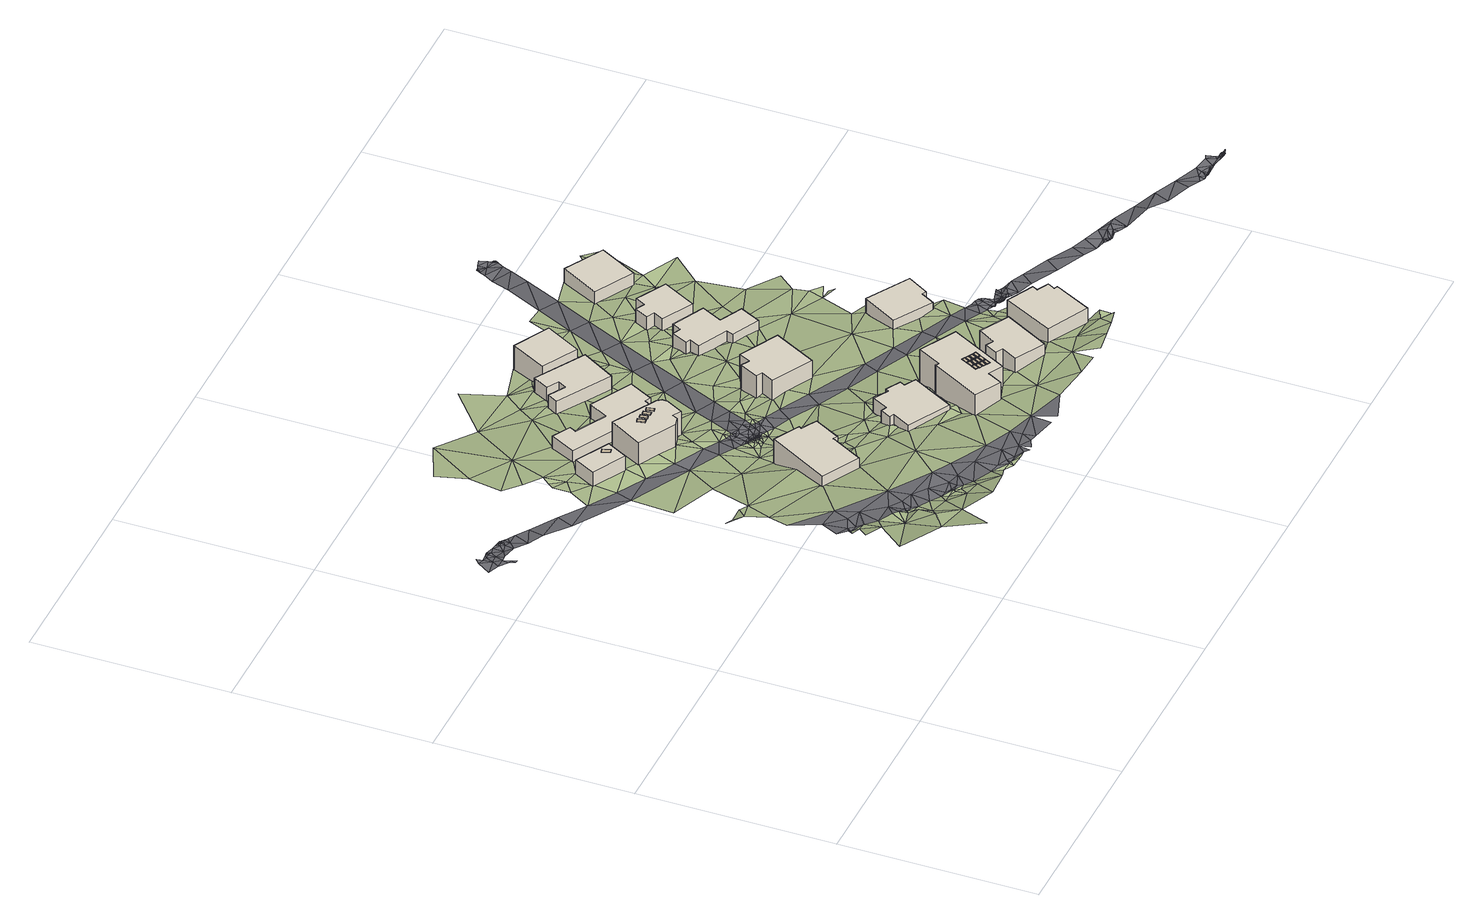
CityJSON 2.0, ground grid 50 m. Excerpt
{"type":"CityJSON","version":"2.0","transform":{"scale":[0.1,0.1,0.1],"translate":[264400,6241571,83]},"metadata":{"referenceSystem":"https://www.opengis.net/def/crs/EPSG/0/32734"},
"CityObjects":{
"building1":{"type":"Building","attributes":{"building":"garage","building:levels":1,"building_height":4.1,"roof_height":96.3,"ground_height":91.9,"plus_code":"4FRW3F62+9H4"},"children":["building1-1"],"geometry":[{"type":"Solid","lod":"1","boundaries":[[[[0,1,2,3]],[[1,4,5,2]],[[4,6,7,5]],[[6,0,3,7]],[[3,2,5,7]],[[6,4,1,0]]]]}]},
"building1-1":{"type":"BuildingInstallation","parents":["building1"],"geometry":[{"type":"Solid","lod":"1","boundaries":[[[[8,9,10,11]],[[9,12,13,10]],[[12,14,15,13]],[[14,8,11,15]],[[11,10,13,15]],[[14,12,9,8]]]]}]},
"building2":{"type":"Building","attributes":{"address":"4 Cloete Road Universtity Estate Cape Town","building":"house","building:levels":2,"building_height":6.9,"roof_height":103.8,"ground_height":94,"plus_code":"4FRW3F62+5JX"},"geometry":[{"type":"Solid","lod":"1","boundaries":[[[[16,17,18,19]],[[17,20,21,18]],[[20,22,23,21]],[[22,24,25,23]],[[24,26,27,25]],[[26,28,29,27]],[[28,30,31,29]],[[30,16,19,31]],[[19,18,21,23,25,27,29,31]],[[30,28,26,24,22,20,17,16]]]]}]},
"building3":{"type":"Building","attributes":{"address":"20 Cloete Road University Estate Cape Town","building":"house","building:levels":2,"building_height":6.9,"roof_height":98.9,"ground_height":91.3,"plus_code":"4FRW3F62+8JQ"},"children":["building3-1","building3-2","building3-3","building3-4"],"geometry":[{"type":"Solid","lod":"1","boundaries":[[[[32,33,34,35]],[[33,36,37,34]],[[36,38,39,37]],[[38,40,41,39]],[[40,42,43,41]],[[42,44,45,43]],[[44,46,47,45]],[[46,48,49,47]],[[48,32,35,49]],[[35,34,37,39,41,43,45,47,49]],[[48,46,44,42,40,38,36,33,32]]]]}]},
"building3-1":{"type":"BuildingInstallation","parents":["building3"],"geometry":[{"type":"Solid","lod":"1","boundaries":[[[[50,51,52,53]],[[51,54,55,52]],[[54,56,57,55]],[[56,50,53,57]],[[53,52,55,57]],[[56,54,51,50]]]]}]},
"building3-2":{"type":"BuildingInstallation","parents":["building3"],"geometry":[{"type":"Solid","lod":"1","boundaries":[[[[58,59,60,61]],[[59,62,63,60]],[[62,64,65,63]],[[64,58,61,65]],[[61,60,63,65]],[[64,62,59,58]]]]}]},
"building3-3":{"type":"BuildingInstallation","parents":["building3"],"geometry":[{"type":"Solid","lod":"1","boundaries":[[[[66,67,68,69]],[[67,70,71,68]],[[70,72,73,71]],[[72,66,69,73]],[[69,68,71,73]],[[72,70,67,66]]]]}]},
"building3-4":{"type":"BuildingInstallation","parents":["building3"],"geometry":[{"type":"Solid","lod":"1","boundaries":[[[[74,75,76,77]],[[75,78,79,76]],[[78,80,81,79]],[[80,74,77,81]],[[77,76,79,81]],[[80,78,75,74]]]]}]},
"building4":{"type":"Building","attributes":{"address":"18 Haig Road University Estate Cape Town","building":"house","building:levels":1,"building_height":4.1,"roof_height":95.2,"ground_height":90,"plus_code":"4FRW3F62+9MC"},"geometry":[{"type":"Solid","lod":"1","boundaries":[[[[82,83,84,85]],[[83,86,87,84]],[[86,88,89,87]],[[88,90,91,89]],[[90,92,93,91]],[[92,94,95,93]],[[94,96,97,95]],[[96,98,99,97]],[[98,100,101,99]],[[100,82,85,101]],[[85,84,87,89,91,93,95,97,99,101]],[[100,98,96,94,92,90,88,86,83,82]]]]}]},
"building5":{"type":"Building","attributes":{"address":"6 Cloete Road Universtity Estate Cape Town","building":"house","building:levels":1,"building_height":4.1,"roof_height":102.3,"ground_height":96.7,"plus_code":"4FRW3F62+4PQ"},"geometry":[{"type":"Solid","lod":"1","boundaries":[[[[102,103,104,105]],[[103,106,107,104]],[[106,108,109,107]],[[108,110,111,109]],[[110,112,113,111]],[[112,114,115,113]],[[114,116,117,115]],[[116,118,119,117]],[[118,120,121,119]],[[120,122,123,121]],[[122,124,125,123]],[[124,102,105,125]],[[105,104,107,109,111,113,115,117,119,121,123,125]],[[124,122,120,118,116,114,112,110,108,106,103,102]]]]}]},
"building6":{"type":"Building","attributes":{"address":"8A Cloete Road Universtity Estate Cape Town","building":"house","building:levels":3,"building_height":9.7,"roof_height":109.6,"ground_height":96.9,"plus_code":"4FRW3F62+4Q5"},"children":["building6-1","building6-2","building6-3","building6-4","building6-5","building6-6","building6-7","building6-8","building6-9","building6-10","building6-11","building6-12"],"geometry":[{"type":"Solid","lod":"1","boundaries":[[[[126,127,128,129]],[[127,130,131,128]],[[130,132,133,131]],[[132,134,135,133]],[[134,136,137,135]],[[136,138,139,137]],[[138,140,141,139]],[[140,126,129,141]],[[129,128,131,133,135,137,139,141]],[[140,138,136,134,132,130,127,126]]]]}]},
"building6-1":{"type":"BuildingInstallation","parents":["building6"],"geometry":[{"type":"Solid","lod":"1","boundaries":[[[[142,143,144,145]],[[143,146,147,144]],[[146,148,149,147]],[[148,142,145,149]],[[145,144,147,149]],[[148,146,143,142]]]]}]},
"building6-2":{"type":"BuildingInstallation","parents":["building6"],"geometry":[{"type":"Solid","lod":"1","boundaries":[[[[150,151,152,153]],[[151,154,155,152]],[[154,156,157,155]],[[156,150,153,157]],[[153,152,155,157]],[[156,154,151,150]]]]}]},
"building6-3":{"type":"BuildingInstallation","parents":["building6"],"geometry":[{"type":"Solid","lod":"1","boundaries":[[[[158,159,160,161]],[[159,162,163,160]],[[162,164,165,163]],[[164,158,161,165]],[[161,160,163,165]],[[164,162,159,158]]]]}]},
"building6-4":{"type":"BuildingInstallation","parents":["building6"],"geometry":[{"type":"Solid","lod":"1","boundaries":[[[[166,167,168,169]],[[167,170,171,168]],[[170,172,173,171]],[[172,166,169,173]],[[169,168,171,173]],[[172,170,167,166]]]]}]},
"building6-5":{"type":"BuildingInstallation","parents":["building6"],"geometry":[{"type":"Solid","lod":"1","boundaries":[[[[174,175,176,177]],[[175,178,179,176]],[[178,180,181,179]],[[180,174,177,181]],[[177,176,179,181]],[[180,178,175,174]]]]}]},
"building6-6":{"type":"BuildingInstallation","parents":["building6"],"geometry":[{"type":"Solid","lod":"1","boundaries":[[[[182,183,184,185]],[[183,186,187,184]],[[186,188,189,187]],[[188,182,185,189]],[[185,184,187,189]],[[188,186,183,182]]]]}]},
"building6-7":{"type":"BuildingInstallation","parents":["building6"],"geometry":[{"type":"Solid","lod":"1","boundaries":[[[[190,191,192,193]],[[191,194,195,192]],[[194,196,197,195]],[[196,190,193,197]],[[193,192,195,197]],[[196,194,191,190]]]]}]},
"building6-8":{"type":"BuildingInstallation","parents":["building6"],"geometry":[{"type":"Solid","lod":"1","boundaries":[[[[198,199,200,201]],[[199,202,203,200]],[[202,204,205,203]],[[204,198,201,205]],[[201,200,203,205]],[[204,202,199,198]]]]}]},
"building6-9":{"type":"BuildingInstallation","parents":["building6"],"geometry":[{"type":"Solid","lod":"1","boundaries":[[[[206,207,208,209]],[[207,210,211,208]],[[210,212,213,211]],[[212,206,209,213]],[[209,208,211,213]],[[212,210,207,206]]]]}]},
"building6-10":{"type":"BuildingInstallation","parents":["building6"],"geometry":[{"type":"Solid","lod":"1","boundaries":[[[[214,215,216,217]],[[215,218,219,216]],[[218,220,221,219]],[[220,214,217,221]],[[217,216,219,221]],[[220,218,215,214]]]]}]},
"building6-11":{"type":"BuildingInstallation","parents":["building6"],"geometry":[{"type":"Solid","lod":"1","boundaries":[[[[222,223,224,225]],[[223,226,227,224]],[[226,228,229,227]],[[228,222,225,229]],[[225,224,227,229]],[[228,226,223,222]]]]}]},
"building6-12":{"type":"BuildingInstallation","parents":["building6"],"geometry":[{"type":"Solid","lod":"1","boundaries":[[[[230,231,232,233]],[[231,234,235,232]],[[234,236,237,235]],[[236,230,233,237]],[[233,232,235,237]],[[236,234,231,230]]]]}]},
"building7":{"type":"Building","attributes":{"address":"16 Haig Road University Estate Cape Town","building":"house","building:levels":1,"building_height":4.1,"roof_height":93.6,"ground_height":88.9,"plus_code":"4FRW3F62+CP6"},"geometry":[{"type":"Solid","lod":"1","boundaries":[[[[238,239,240,241]],[[239,242,243,240]],[[242,244,245,243]],[[244,246,247,245]],[[246,248,249,247]],[[248,250,251,249]],[[250,252,253,251]],[[252,238,241,253]],[[241,240,243,245,247,249,251,253]],[[252,250,248,246,244,242,239,238]]]]}]},
"building8":{"type":"Building","attributes":{"address":"19 Haig Road University Estate Cape Town","building":"house","building:levels":2,"building_height":6.9,"roof_height":99.7,"ground_height":91.1,"plus_code":"4FRW3F62+7Q8"},"geometry":[{"type":"Solid","lod":"1","boundaries":[[[[254,255,256,257]],[[255,258,259,256]],[[258,260,261,259]],[[260,262,263,261]],[[262,264,265,263]],[[264,266,267,265]],[[266,268,269,267]],[[268,254,257,269]],[[257,256,259,261,263,265,267,269]],[[268,266,264,262,260,258,255,254]]]]}]},
"building9":{"type":"Building","attributes":{"address":"8 Cloete Road Universtity Estate Cape Town","building":"house","building:levels":2,"building_height":6.9,"roof_height":107,"ground_height":98.6,"plus_code":"4FRW3F62+3VC"},"geometry":[{"type":"Solid","lod":"1","boundaries":[[[[270,271,272,273]],[[271,274,275,272]],[[274,276,277,275]],[[276,278,279,277]],[[278,280,281,279]],[[280,282,283,281]],[[282,284,285,283]],[[284,270,273,285]],[[273,272,275,277,279,281,283,285]],[[284,282,280,278,276,274,271,270]]]]}]},
"building10":{"type":"Building","attributes":{"address":"14 Haig Road University Estate Cape Town","building":"house","building:levels":2,"building_height":6.9,"roof_height":95,"ground_height":87.5,"plus_code":"4FRW3F62+FP4"},"geometry":[{"type":"Solid","lod":"1","boundaries":[[[[286,287,288,289]],[[287,290,291,288]],[[290,292,293,291]],[[292,286,289,293]],[[289,288,291,293]],[[292,290,287,286]]]]}]},
"building11":{"type":"Building","attributes":{"address":"Cloete Road Universtity Estate Cape Town","building":"house","building:levels":2,"building_height":6.9,"roof_height":108.9,"ground_height":99.2,"plus_code":"4FRW3F62+3W7"},"geometry":[{"type":"Solid","lod":"1","boundaries":[[[[294,295,296,297]],[[295,298,299,296]],[[298,300,301,299]],[[300,302,303,301]],[[302,304,305,303]],[[304,306,307,305]],[[306,308,309,307]],[[308,294,297,309]],[[297,296,299,301,303,305,307,309]],[[308,306,304,302,300,298,295,294]]]]}]},
"building12":{"type":"Building","attributes":{"address":"17 Haig Road University Estate Cape Town","building":"house","building:levels":1,"building_height":4.1,"roof_height":93.6,"ground_height":88.2,"plus_code":"4FRW3F62+8RW"},"geometry":[{"type":"Solid","lod":"1","boundaries":[[[[310,311,312,313]],[[311,314,315,312]],[[314,316,317,315]],[[316,318,319,317]],[[318,320,321,319]],[[320,322,323,321]],[[322,324,325,323]],[[324,326,327,325]],[[326,328,329,327]],[[328,330,331,329]],[[330,332,333,331]],[[332,310,313,333]],[[313,312,315,317,319,321,323,325,327,329,331,333]],[[332,330,328,326,324,322,320,318,316,314,311,310]]]]}]},
"building13":{"type":"Building","attributes":{"address":"18 Cloete Road University Estate Cape Town","building":"house","building:levels":1,"building_height":4.1,"roof_height":98.3,"ground_height":93.3,"plus_code":"4FRW3F62+6W3"},"geometry":[{"type":"Solid","lod":"1","boundaries":[[[[334,335,336,337]],[[335,338,339,336]],[[338,340,341,339]],[[340,342,343,341]],[[342,344,345,343]],[[344,334,337,345]],[[337,336,339,341,343,345]],[[344,342,340,338,335,334]]]]}]},
"building14":{"type":"Building","attributes":{"address":"15 Haig Road University Estate Cape Town","building":"house","building:levels":1,"building_height":4.1,"roof_height":91.9,"ground_height":87,"plus_code":"4FRW3F62+9VR"},"geometry":[{"type":"Solid","lod":"1","boundaries":[[[[346,347,348,349]],[[347,350,351,348]],[[350,352,353,351]],[[352,354,355,353]],[[354,356,357,355]],[[356,358,359,357]],[[358,360,361,359]],[[360,346,349,361]],[[349,348,351,353,355,357,359,361]],[[360,358,356,354,352,350,347,346]]]]}]},
"building15":{"type":"Building","attributes":{"address":"34 Haig Road University Estate Cape Town","building":"house","building:levels":1,"building_height":4.1,"roof_height":89.7,"ground_height":84.8,"plus_code":"4FRW3F62+FV9"},"geometry":[{"type":"Solid","lod":"1","boundaries":[[[[362,363,364,365]],[[363,366,367,364]],[[366,368,369,367]],[[368,362,365,369]],[[365,364,367,369]],[[368,366,363,362]]]]}]},
"terrain1":{"type":"TINRelief","geometry":[{"type":"CompositeSurface","lod":"1","boundaries":[[[370,371,372]],[[371,373,372]],[[370,374,375]],[[373,376,377]],[[378,379,380]],[[379,376,380]],[[371,370,381]],[[375,381,370]],[[376,373,382]],[[382,380,376]],[[373,383,382]],[[373,371,383]],[[371,381,384]],[[385,381,375]],[[386,383,371]],[[381,385,384]],[[387,371,384]],[[371,388,386]],[[389,390,391]],[[371,387,388]],[[375,392,385]],[[393,384,385]],[[384,393,387]],[[388,387,394]],[[395,396,397]],[[398,394,387]],[[387,393,398]],[[399,396,389]],[[400,393,385]],[[396,401,397]],[[402,375,403]],[[392,375,402]],[[393,400,398]],[[399,401,396]],[[404,385,392]],[[400,385,404]],[[389,391,405]],[[392,406,404]],[[402,407,392]],[[406,392,407]],[[389,405,399]],[[402,403,408]],[[402,409,407]],[[403,410,408]],[[411,405,391]],[[407,412,406]],[[413,409,402]],[[407,409,412]],[[408,413,402]],[[414,412,409]],[[409,413,414]],[[408,415,413]],[[415,414,413]],[[408,416,415]],[[410,416,408]],[[417,418,419]],[[420,419,418]],[[405,421,399]],[[422,416,410]],[[399,423,424]],[[425,426,427]],[[428,417,429]],[[411,430,405]],[[426,425,424]],[[431,422,410]],[[419,429,417]],[[423,399,421]],[[429,432,428]],[[411,433,434]],[[429,435,432]],[[436,437,438]],[[439,422,431]],[[440,419,420]],[[419,441,429]],[[436,438,442]],[[430,411,434]],[[441,435,429]],[[439,431,443]],[[440,420,444]],[[437,435,438]],[[423,426,424]],[[439,443,445]],[[433,446,434]],[[447,445,443]],[[447,448,445]],[[435,441,449]],[[450,451,442]],[[30,423,421]],[[452,440,444]],[[438,435,449]],[[434,446,453]],[[444,454,452]],[[450,442,438]],[[455,426,423]],[[441,6,449]],[[456,457,430]],[[30,458,423]],[[440,452,459]],[[430,434,460]],[[458,455,423]],[[461,457,456]],[[440,459,6]],[[452,454,462]],[[430,460,456]],[[438,449,463]],[[464,465,461]],[[456,464,461]],[[458,30,466]],[[6,467,449]],[[453,468,434]],[[6,459,469]],[[467,6,469]],[[462,454,470]],[[464,456,471]],[[458,466,472]],[[471,473,464]],[[458,474,455]],[[470,454,475]],[[472,466,476]],[[477,460,434]],[[469,459,478]],[[438,479,450]],[[473,471,480]],[[467,469,481]],[[474,458,482]],[[458,472,483]],[[484,472,476]],[[483,482,458]],[[484,485,486]],[[487,471,456]],[[478,481,469]],[[468,477,434]],[[456,460,487]],[[488,453,489]],[[490,480,471]],[[474,482,491]],[[492,438,463]],[[475,493,470]],[[494,483,472]],[[495,482,483]],[[478,496,481]],[[497,480,490]],[[491,482,498]],[[493,475,499]],[[487,490,471]],[[484,500,472]],[[484,486,500]],[[498,482,501]],[[501,482,495]],[[495,483,494]],[[453,488,468]],[[470,493,502]],[[498,503,491]],[[496,478,504]],[[500,486,497]],[[460,477,505]],[[498,506,503]],[[501,507,498]],[[472,508,494]],[[509,498,507]],[[509,506,498]],[[495,510,501]],[[511,512,513]],[[460,514,487]],[[515,495,494]],[[501,516,507]],[[510,516,501]],[[509,517,506]],[[518,509,507]],[[495,515,510]],[[519,507,516]],[[517,509,520]],[[518,520,509]],[[519,518,507]],[[438,492,479]],[[516,510,521]],[[519,516,522]],[[460,505,514]],[[523,515,494]],[[524,522,516]],[[508,472,500]],[[510,515,521]],[[521,525,516]],[[524,516,525]],[[526,496,504]],[[489,527,488]],[[528,502,493]],[[529,525,521]],[[530,521,515]],[[494,508,523]],[[529,521,530]],[[523,531,515]],[[531,530,515]],[[493,499,532]],[[533,497,490]],[[499,534,535]],[[511,492,463]],[[531,536,530]],[[537,526,504]],[[538,531,523]],[[539,536,531]],[[528,540,502]],[[487,533,490]],[[539,531,541]],[[541,531,538]],[[508,538,523]],[[538,542,541]],[[543,535,534]],[[538,508,544]],[[542,538,544]],[[487,514,545]],[[493,532,528]],[[544,546,542]],[[547,514,505]],[[499,535,532]],[[548,546,544]],[[549,543,550]],[[549,535,543]],[[508,551,544]],[[526,537,552]],[[551,548,544]],[[477,468,553]],[[554,551,508]],[[545,533,487]],[[555,508,500]],[[513,556,511]],[[535,549,557]],[[558,552,537]],[[555,554,508]],[[557,532,535]],[[488,559,468]],[[558,560,552]],[[561,556,513]],[[559,553,468]],[[562,500,497]],[[563,528,532]],[[44,560,558]],[[564,555,500]],[[527,565,488]],[[545,566,533]],[[545,567,566]],[[563,532,557]],[[492,511,568]],[[562,497,533]],[[568,511,556]],[[559,488,569]],[[570,571,572]],[[560,44,573]],[[566,114,533]],[[44,42,573]],[[528,574,40]],[[575,570,572]],[[40,576,42]],[[570,575,577]],[[559,569,553]],[[578,575,572]],[[479,492,579]],[[563,574,528]],[[500,562,564]],[[573,42,576]],[[580,575,578]],[[527,581,582]],[[565,527,582]],[[583,533,114]],[[575,584,577]],[[576,40,574]],[[584,575,580]],[[585,553,569]],[[586,573,576]],[[587,492,568]],[[588,553,585]],[[589,583,114]],[[590,577,584]],[[591,573,586]],[[562,533,583]],[[579,492,587]],[[479,579,592]],[[593,594,589]],[[556,595,568]],[[594,583,589]],[[596,588,585]],[[580,597,584]],[[598,595,556]],[[580,599,597]],[[600,588,596]],[[601,565,602]],[[479,592,603]],[[590,584,604]],[[605,579,587]],[[582,602,565]],[[594,606,583]],[[607,582,581]],[[608,606,594]],[[600,596,609]],[[610,576,574]],[[576,610,586]],[[587,611,605]],[[612,590,604]],[[600,609,613]],[[608,614,606]],[[604,584,615]],[[615,584,597]],[[616,617,614]],[[605,618,579]],[[609,619,613]],[[562,583,620]],[[613,621,600]],[[621,617,600]],[[586,610,622]],[[599,623,597]],[[583,606,620]],[[605,611,624]],[[579,618,592]],[[599,625,623]],[[595,598,626]],[[627,602,582]],[[628,626,598]],[[606,614,127]],[[127,614,617]],[[604,615,629]],[[622,610,628]],[[604,630,612]],[[597,631,615]],[[617,621,127]],[[630,604,629]],[[592,618,632]],[[633,582,607]],[[634,602,627]],[[635,632,618]],[[602,634,636]],[[637,612,630]],[[627,582,638]],[[635,639,632]],[[623,625,640]],[[639,635,641]],[[620,606,642]],[[127,642,606]],[[632,643,592]],[[644,612,637]],[[641,645,639]],[[607,646,633]],[[643,632,639]],[[645,641,647]],[[628,610,648]],[[649,634,627]],[[628,648,626]],[[633,638,582]],[[650,636,634]],[[647,651,645]],[[637,630,254]],[[647,652,651]],[[653,592,643]],[[654,254,630]],[[640,625,655]],[[652,656,651]],[[650,657,636]],[[648,658,626]],[[656,652,659]],[[127,660,642]],[[637,661,644]],[[661,637,254]],[[659,662,656]],[[660,127,657]],[[650,663,271]],[[271,657,650]],[[662,659,239]],[[633,664,665]],[[633,666,638]],[[667,239,658]],[[648,667,658]],[[661,254,668]],[[638,666,669]],[[670,662,239]],[[671,644,672]],[[673,633,665]],[[633,673,666]],[[661,674,644]],[[670,239,667]],[[674,672,644]],[[640,655,675]],[[676,657,271]],[[648,677,667]],[[287,662,670]],[[678,661,668]],[[660,657,676]],[[666,679,669]],[[678,668,680]],[[640,675,680]],[[681,673,665]],[[670,667,677]],[[682,653,287]],[[679,683,669]],[[684,672,674]],[[685,666,673]],[[671,672,686]],[[674,661,687]],[[675,655,688]],[[689,672,684]],[[690,673,681]],[[674,691,684]],[[661,678,692]],[[683,693,271]],[[672,689,686]],[[692,687,661]],[[673,690,685]],[[676,271,693]],[[686,694,671]],[[681,695,690]],[[696,683,679]],[[671,694,697]],[[670,698,287]],[[670,677,698]],[[699,678,680]],[[700,682,287]],[[701,690,695]],[[702,703,688]],[[703,675,688]],[[692,704,687]],[[690,705,685]],[[701,705,690]],[[692,678,706]],[[683,696,693]],[[694,686,707]],[[686,708,707]],[[698,700,287]],[[678,699,706]],[[709,680,675]],[[710,697,694]],[[694,707,711]],[[712,696,713]],[[703,702,714]],[[696,712,693]],[[709,699,680]],[[711,710,694]],[[675,703,342]],[[711,707,715]],[[716,714,702]],[[697,710,717]],[[698,718,700]],[[693,712,719]],[[713,720,712]],[[697,721,722]],[[723,720,713]],[[711,715,724]],[[710,711,725]],[[697,717,721]],[[726,719,712]],[[726,712,720]],[[727,675,342]],[[675,727,709]],[[724,715,728]],[[714,716,729]],[[728,730,731]],[[698,732,718]],[[709,731,699]],[[733,716,734]],[[729,716,733]],[[724,728,735]],[[717,346,721]],[[346,717,736]],[[737,728,731]],[[733,738,729]],[[727,342,739]],[[722,721,740]],[[735,728,737]],[[741,742,738]],[[739,342,743]],[[727,744,709]],[[721,346,745]],[[740,746,722]],[[731,709,747]],[[721,745,740]],[[748,739,743]],[[745,346,749]],[[750,737,731]],[[751,709,744]],[[709,751,747]],[[737,752,735]],[[731,747,750]],[[752,753,735]],[[749,754,745]],[[754,749,753]],[[755,744,756]],[[757,746,740]],[[758,751,744]],[[759,740,745]],[[752,737,750]],[[754,759,745]],[[754,753,752]],[[750,747,760]],[[754,761,759]],[[761,762,759]],[[752,763,754]],[[763,761,754]],[[762,761,764]],[[764,362,762]],[[765,766,362]],[[362,764,767]],[[362,767,765]]]}]},
"road1":{"type":"Road","attributes":{"highway":"tertiary","name":"Upper Roodebloem Road","surface":"asphalt","lanes":2,"width":8.6},"geometry":[{"type":"MultiSurface","lod":"1","boundaries":[[[768,378,769]],[[378,380,769]],[[768,769,770]],[[769,380,771]],[[380,382,771]],[[772,769,771]],[[769,772,770]],[[773,771,382]],[[391,390,770]],[[383,773,382]],[[771,773,772]],[[772,391,770]],[[773,391,772]],[[774,383,386]],[[383,774,773]],[[386,388,774]],[[388,394,775]],[[394,398,775]],[[774,388,775]],[[775,398,776]],[[398,400,776]],[[775,777,774]],[[777,775,776]],[[411,391,773]],[[411,773,774]],[[778,776,400]],[[776,778,777]],[[404,778,400]],[[411,774,777]],[[778,411,777]],[[404,406,779]],[[778,404,779]],[[406,412,780]],[[779,406,780]],[[781,780,412]],[[412,414,781]],[[782,781,414]],[[414,415,782]],[[783,780,781]],[[783,779,780]],[[433,411,778]],[[781,782,783]],[[433,778,779]],[[784,782,415]],[[782,784,783]],[[783,433,779]],[[416,784,415]],[[784,433,783]],[[416,785,784]],[[422,785,416]],[[433,784,446]],[[785,446,784]],[[439,786,422]],[[422,786,785]],[[787,786,439]],[[439,445,787]],[[787,445,788]],[[789,785,786]],[[789,786,787]],[[453,446,785]],[[445,448,788]],[[788,789,787]],[[453,785,789]],[[448,790,788]],[[788,790,789]],[[791,790,448]],[[792,793,790]],[[489,789,790]],[[789,489,453]],[[793,794,790]],[[790,794,489]],[[794,793,795]],[[527,794,795]],[[527,489,794]],[[796,527,795]],[[797,581,527]]]}]},
"road2":{"type":"Road","attributes":{"highway":"residential","name":"Cloete Road","surface":"asphalt","lanes":2,"width":4.4},"geometry":[{"type":"MultiSurface","lod":"1","boundaries":[[[455,475,426]],[[688,642,660]],[[798,799,800]],[[799,801,802]],[[800,803,798]],[[804,805,806]],[[806,807,800]],[[808,809,810]],[[810,809,811]],[[812,811,809]],[[813,814,815]],[[814,816,807]],[[808,810,817]],[[818,518,819]],[[820,529,530]],[[599,562,625]],[[821,542,822]],[[822,542,546]],[[821,536,539]],[[541,821,539]],[[541,542,821]],[[820,536,821]],[[427,418,823]],[[824,823,418]],[[825,826,827]],[[826,828,827]],[[825,827,829]],[[818,830,517]],[[811,831,810]],[[491,503,830]],[[524,832,522]],[[525,832,524]],[[525,529,832]],[[830,503,506]],[[550,833,549]],[[819,518,519]],[[834,835,836]],[[837,838,839]],[[840,841,842]],[[842,841,837]],[[840,842,843]],[[844,845,846]],[[847,848,845]],[[849,850,851]],[[851,852,853]],[[837,854,846]],[[851,853,849]],[[844,847,845]],[[855,844,846]],[[856,857,858]],[[859,834,836]],[[860,861,862]],[[859,862,861]],[[863,864,865]],[[866,867,868]],[[869,870,871]],[[872,873,874]],[[875,876,877]],[[870,869,878]],[[879,880,881]],[[882,883,884]],[[885,882,886]],[[887,858,857]],[[625,562,620]],[[888,726,889]],[[660,676,702]],[[890,888,891]],[[892,891,893]],[[892,890,891]],[[894,895,896]],[[895,897,896]],[[897,898,896]],[[899,896,900]],[[901,902,903]],[[903,902,904]],[[901,905,906]],[[907,908,909]],[[902,901,906]],[[905,901,910]],[[911,912,913]],[[891,888,914]],[[915,916,917]],[[892,893,918]],[[642,655,620]],[[919,920,921]],[[922,923,924]],[[620,655,625]],[[427,426,444]],[[551,925,548]],[[444,426,454]],[[554,925,551]],[[562,599,564]],[[926,853,852]],[[840,927,841]],[[848,850,845]],[[845,928,929]],[[839,854,837]],[[846,845,929]],[[930,868,867]],[[846,931,837]],[[849,853,932]],[[850,928,845]],[[933,853,926]],[[842,934,866]],[[927,838,841]],[[837,841,838]],[[854,855,846]],[[850,849,928]],[[848,935,850]],[[878,936,870]],[[937,877,936]],[[938,939,940]],[[909,941,907]],[[884,883,872]],[[901,942,910]],[[904,943,903]],[[932,853,944]],[[837,931,934]],[[945,863,944]],[[837,934,842]],[[932,928,849]],[[931,929,934]],[[931,846,929]],[[929,946,934]],[[853,933,944]],[[926,945,933]],[[945,944,933]],[[517,520,818]],[[518,818,520]],[[947,948,949]],[[881,938,879]],[[874,877,950]],[[878,951,937]],[[908,952,875]],[[870,953,871]],[[953,875,954]],[[871,953,954]],[[870,936,876]],[[953,870,876]],[[953,876,875]],[[878,937,936]],[[954,875,952]],[[914,888,955]],[[914,956,891]],[[893,891,956]],[[932,929,928]],[[864,863,957]],[[958,865,864]],[[959,960,961]],[[868,962,866]],[[842,866,843]],[[866,962,843]],[[821,920,963]],[[546,548,822]],[[950,951,964]],[[877,937,950]],[[809,815,812]],[[924,829,827]],[[825,829,965]],[[966,859,836]],[[859,966,967]],[[949,948,943]],[[939,938,881]],[[876,936,877]],[[877,909,875]],[[937,951,950]],[[877,874,909]],[[968,831,969]],[[968,817,810]],[[970,824,971]],[[810,831,968]],[[923,972,973]],[[967,862,859]],[[867,861,860]],[[974,948,947]],[[975,940,939]],[[976,977,978]],[[901,903,917]],[[943,948,903]],[[974,947,979]],[[917,948,974]],[[980,819,963]],[[820,832,529]],[[900,896,898]],[[900,898,981]],[[903,948,917]],[[900,910,899]],[[522,819,519]],[[963,920,980]],[[865,958,946]],[[894,892,918]],[[890,892,899]],[[866,946,958]],[[821,822,920]],[[820,963,832]],[[536,820,530]],[[821,963,820]],[[963,819,832]],[[522,832,819]],[[899,892,896]],[[894,896,892]],[[981,982,900]],[[910,982,905]],[[901,917,942]],[[900,982,910]],[[517,830,506]],[[499,455,474]],[[865,932,944]],[[958,867,866]],[[983,984,964]],[[873,909,874]],[[985,861,867]],[[834,859,861]],[[929,932,946]],[[474,491,986]],[[830,987,986]],[[987,980,988]],[[980,818,819]],[[987,830,980]],[[716,676,693]],[[734,693,719]],[[985,834,861]],[[972,923,805]],[[973,989,990]],[[418,427,420]],[[991,973,990]],[[992,836,835]],[[835,985,887]],[[980,919,988]],[[830,818,980]],[[866,934,946]],[[932,865,946]],[[890,899,942]],[[889,955,888]],[[922,924,993]],[[824,970,823]],[[858,994,856]],[[994,858,885]],[[863,865,944]],[[958,864,960]],[[995,996,997]],[[995,719,726]],[[806,831,811]],[[924,827,993]],[[805,831,806]],[[996,890,998]],[[831,805,969]],[[969,922,999]],[[989,965,990]],[[991,965,829]],[[998,890,916]],[[890,996,888]],[[829,924,991]],[[990,965,991]],[[923,973,991]],[[828,993,827]],[[923,991,924]],[[980,920,919]],[[580,564,599]],[[1000,917,974]],[[916,890,942]],[[960,959,958]],[[958,959,867]],[[942,917,916]],[[899,910,942]],[[925,822,548]],[[1001,580,578]],[[1001,572,1002]],[[921,920,1002]],[[801,799,798]],[[426,475,454]],[[987,988,833]],[[1003,915,1000]],[[940,975,1004]],[[564,580,555]],[[1005,921,1002]],[[984,950,964]],[[874,950,984]],[[455,499,475]],[[987,833,550]],[[1006,1007,1003]],[[978,975,976]],[[572,1001,578]],[[571,570,1005]],[[867,860,930]],[[992,835,887]],[[986,499,474]],[[1000,978,977]],[[555,1001,554]],[[543,986,987]],[[1003,1000,1006]],[[1002,571,1005]],[[913,996,998]],[[676,716,702]],[[807,812,815]],[[806,800,804]],[[822,925,920]],[[920,925,1002]],[[828,999,993]],[[999,922,993]],[[1008,970,971]],[[1009,973,1008]],[[996,913,912]],[[693,734,716]],[[805,923,922]],[[1008,973,972]],[[997,996,912]],[[888,996,995]],[[995,734,719]],[[995,997,1010]],[[974,979,1004]],[[1000,977,1006]],[[884,984,983]],[[872,984,884]],[[550,543,987]],[[543,534,986]],[[917,1000,915]],[[974,978,1000]],[[1001,925,554]],[[572,571,1002]],[[959,1011,867]],[[867,1011,985]],[[992,887,857]],[[835,834,985]],[[811,812,806]],[[806,812,807]],[[941,880,907]],[[908,875,909]],[[995,1010,734]],[[888,995,726]],[[1001,1002,925]],[[580,1001,555]],[[887,1011,858]],[[985,1011,887]],[[922,969,805]],[[804,972,805]],[[986,534,499]],[[830,986,491]],[[974,1004,978]],[[975,978,1004]],[[973,1009,989]],[[803,807,816]],[[814,807,815]],[[873,872,883]],[[874,984,872]],[[807,803,800]],[[971,1009,1008]],[[907,880,879]],[[909,873,941]],[[420,427,444]],[[642,688,655]],[[660,702,688]],[[885,886,994]],[[882,884,886]]]}]},
"road3":{"type":"Road","attributes":{"highway":"residential","name":"Haig Road","surface":"asphalt","lanes":2,"width":5.5},"geometry":[{"type":"MultiSurface","lod":"1","boundaries":[[[549,833,1012]],[[921,1013,1012]],[[921,1012,988]],[[1014,732,746]],[[697,648,671]],[[1015,1016,1017]],[[610,644,671]],[[722,677,697]],[[1018,1019,1020]],[[746,698,722]],[[574,644,610]],[[1021,1022,1023]],[[1024,1025,1026]],[[1024,1027,1025]],[[1018,1015,1028]],[[1017,1029,1026]],[[1030,1031,1014]],[[1016,1015,1022]],[[1028,1019,1018]],[[732,1014,1031]],[[1032,1020,1019]],[[1033,1020,1034]],[[1030,1035,1036]],[[1031,1030,1036]],[[1036,1035,1037]],[[1020,1032,1034]],[[1025,1017,1026]],[[1028,1015,1035]],[[1020,1038,1018]],[[1023,1022,1015]],[[1033,1038,1020]],[[1018,1038,1039]],[[1018,1023,1015]],[[1016,1029,1017]],[[1040,1041,1017]],[[1023,1018,1039]],[[1017,1041,1015]],[[1027,1040,1025]],[[1040,1017,1025]],[[919,921,988]],[[570,1013,1005]],[[921,1005,1013]],[[577,1013,570]],[[1041,1037,1015]],[[1035,1015,1037]],[[988,1012,833]],[[1013,577,1042]],[[549,1012,557]],[[590,563,1042]],[[557,1042,563]],[[563,612,574]],[[557,1012,1042]],[[574,612,644]],[[648,697,677]],[[698,746,732]],[[1042,1012,1013]],[[610,671,648]],[[577,590,1042]],[[563,590,612]],[[677,722,698]]]}]}
},
"vertices":[
[461,1042,89],[432,988,89],[432,988,130],[461,1042,130],[518,942,89],[518,942,130],[547,995,89],[547,995,130],
[509,998,131],[516,977,131],[516,977,132],[509,998,132],[526,980,131],[526,980,132],[520,1001,131],[520,1001,132],
[559,472,110],[655,419,110],[655,419,179],[559,472,179],[701,502,110],[701,502,179],[711,496,110],[711,496,179],[748,563,110],[748,563,179],[709,585,110],[709,585,179],[713,592,110],[713,592,179],[647,628,110],[647,628,179],
[645,870,83],[668,876,83],[668,876,152],[645,870,152],[675,889,83],[675,889,152],[696,877,83],[696,877,152],[720,921,83],[720,921,152],[720,934,83],[720,934,152],[712,945,83],[712,945,152],[599,1008,83],[599,1008,152],[548,923,83],[548,923,152],
[671,934,153],[680,936,153],[680,936,155],[671,934,155],[676,955,153],[676,955,155],[667,953,153],[667,953,155],
[651,955,153],[654,936,153],[654,936,155],[651,955,155],[663,937,153],[663,937,155],[660,956,153],[660,956,155],
[645,957,153],[636,956,153],[636,956,155],[645,957,155],[639,937,153],[639,937,155],[648,939,153],[648,939,155],
[629,958,153],[619,956,153],[619,956,155],[629,958,155],[623,936,153],[623,936,155],[633,938,153],[633,938,155],
[731,953,70],[750,989,70],[750,989,111],[731,953,111],[765,981,70],[765,981,111],[798,1043,70],[798,1043,111],[691,1100,70],[691,1100,111],[663,1050,70],[663,1050,111],[584,1093,70],[584,1093,111],[593,1110,70],[593,1110,111],[547,1135,70],[547,1135,111],[512,1070,70],[512,1070,111],
[920,304,137],[980,413,137],[980,413,178],[920,304,178],[951,429,137],[951,429,178],[958,442,137],[958,442,178],[920,463,137],[920,463,178],[915,455,137],[915,455,178],[878,476,137],[878,476,178],[856,435,137],[856,435,178],[842,442,137],[842,442,178],[827,415,137],[827,415,178],[838,409,137],[838,409,178],[813,363,137],[813,363,178],
[1112,368,139],[1018,419,139],[1018,419,236],[1112,368,236],[985,358,139],[985,358,236],[977,363,139],[977,363,236],[908,236,139],[908,236,236],[974,200,139],[974,200,236],[994,238,139],[994,238,236],[1031,218,139],[1031,218,236],
[1019,315,237],[1011,301,237],[1011,301,238],[1019,315,238],[1019,298,237],[1019,298,238],[1026,311,237],[1026,311,238],
[1028,310,237],[1021,296,237],[1021,296,238],[1028,310,238],[1028,293,237],[1028,293,238],[1035,306,237],[1035,306,238],
[1038,304,237],[1030,291,237],[1030,291,238],[1038,304,238],[1038,287,237],[1038,287,238],[1045,300,237],[1045,300,238],
[1048,299,237],[1040,285,237],[1040,285,238],[1048,299,238],[1048,282,237],[1048,282,238],[1055,295,237],[1055,295,238],
[1011,299,237],[1004,285,237],[1004,285,238],[1011,299,238],[1011,282,237],[1011,282,238],[1019,295,237],[1019,295,238],
[1021,293,237],[1013,280,237],[1013,280,238],[1021,293,238],[1021,276,237],[1021,276,238],[1028,289,237],[1028,289,238],
[1030,288,237],[1022,274,237],[1022,274,238],[1030,288,238],[1030,271,237],[1030,271,238],[1037,284,237],[1037,284,238],
[1039,283,237],[1032,269,237],[1032,269,238],[1039,283,238],[1039,265,237],[1039,265,238],[1047,279,237],[1047,279,238],
[1003,284,237],[996,271,237],[996,271,238],[1003,284,238],[1004,267,237],[1004,267,238],[1011,280,237],[1011,280,238],
[1012,278,237],[1004,264,237],[1004,264,238],[1012,278,238],[1012,261,237],[1012,261,238],[1019,274,237],[1019,274,238],
[1021,273,237],[1014,259,237],[1014,259,238],[1021,273,238],[1021,256,237],[1021,256,238],[1029,269,237],[1029,269,238],
[1031,267,237],[1023,254,237],[1023,254,238],[1031,267,238],[1031,250,237],[1031,250,238],[1038,263,237],[1038,263,238],
[821,1101,59],[873,1188,59],[873,1188,100],[821,1101,100],[748,1262,59],[748,1262,100],[724,1222,59],[724,1222,100],[754,1204,59],[754,1204,100],[742,1183,59],[742,1183,100],[700,1208,59],[700,1208,100],[684,1182,59],[684,1182,100],
[948,836,81],[933,806,81],[933,806,150],[948,836,150],[912,818,81],[912,818,150],[886,770,81],[886,770,150],[902,761,81],[902,761,150],[885,729,81],[885,729,150],[990,674,81],[990,674,150],[1048,783,81],[1048,783,150],
[1223,283,156],[1149,324,156],[1149,324,225],[1223,283,225],[1124,280,156],[1124,280,225],[1104,291,156],[1104,291,225],[1086,259,156],[1086,259,225],[1105,249,156],[1105,249,225],[1083,209,156],[1083,209,225],[1159,167,156],[1159,167,225],
[868,1205,45],[918,1296,45],[918,1296,114],[868,1205,114],[826,1345,45],[826,1345,114],[777,1255,45],[777,1255,114],
[1273,307,162],[1208,179,162],[1208,179,231],[1273,307,231],[1315,125,162],[1315,125,231],[1364,220,162],[1364,220,231],[1355,224,162],[1355,224,231],[1365,243,162],[1365,243,231],[1335,258,162],[1335,258,231],[1342,272,162],[1342,272,231],
[1147,1008,52],[1064,1049,52],[1064,1049,93],[1147,1008,93],[1053,1026,52],[1053,1026,93],[1032,1036,52],[1032,1036,93],[1012,995,52],[1012,995,93],[1024,990,52],[1024,990,93],[1011,963,52],[1011,963,93],[1088,926,52],[1088,926,93],[1080,908,52],[1080,908,93],[1152,873,52],[1152,873,93],[1178,926,52],[1178,926,93],[1120,955,52],[1120,955,93],
[1305,504,103],[1325,539,103],[1325,539,144],[1305,504,144],[1336,533,103],[1336,533,144],[1369,588,103],[1369,588,144],[1261,652,103],[1261,652,144],[1207,562,103],[1207,562,144],
[1136,1170,40],[1122,1144,40],[1122,1144,81],[1136,1170,81],[1100,1156,40],[1100,1156,81],[1081,1121,40],[1081,1121,81],[1101,1110,40],[1101,1110,81],[1087,1085,40],[1087,1085,81],[1167,1042,40],[1167,1042,81],[1213,1128,40],[1213,1128,81],
[1304,1321,18],[1205,1376,18],[1205,1376,59],[1304,1321,59],[1150,1278,18],[1150,1278,59],[1250,1223,18],[1250,1223,59],
[413,117,239],[449,221,194],[317,180,233],[400,259,208],[419,5,279],[492,97,240],[398,312,188],[365,284,202],[388,335,183],[381,324,183],[391,332,180],[460,149,236],[418,309,188],[446,286,184],[483,201,216],[509,177,201],[473,263,194],[496,233,188],[486,252,194],[392,534,160],[368,479,171],[448,396,180],[545,160,209],[510,224,188],[500,240,188],[373,634,127],[385,593,151],[390,624,129],[502,238,188],[431,602,147],[527,220,188],[408,615,147],[590,125,209],[570,53,248],[551,202,193],[559,472,154],[576,184,193],[583,168,193],[618,110,220],[597,156,200],[655,65,232],[554,307,188],[601,165,200],[611,149,200],[604,163,200],[627,149,200],[650,135,198],[382,1022,98],[351,967,97],[432,988,94],[426,926,93],[603,550,147],[694,108,203],[572,676,117],[493,715,118],[391,770,105],[563,801,97],[411,884,95],[382,1066,98],[419,1047,95],[655,419,155],[710,84,203],[395,1081,96],[650,236,194],[725,308,183],[413,1102,96],[330,1172,95],[371,1137,94],[460,1199,84],[739,82,203],[518,942,93],[461,1042,91],[356,1262,85],[735,70,203],[501,885,93],[743,80,205],[694,209,198],[756,62,213],[778,63,213],[512,1070,84],[453,1391,69],[343,1345,78],[548,923,93],[781,157,203],[576,844,95],[639,759,101],[721,457,151],[681,467,147],[660,668,104],[579,974,89],[780,400,157],[691,485,143],[597,897,95],[547,1135,79],[711,496,143],[701,502,143],[678,611,122],[567,1041,86],[851,305,171],[571,1010,89],[645,870,93],[742,491,142],[706,641,112],[721,514,143],[677,738,98],[652,803,96],[695,601,122],[813,363,165],[599,1008,86],[564,1326,55],[731,531,132],[594,1026,84],[691,696,101],[700,681,101],[713,592,122],[709,585,122],[727,575,122],[793,451,147],[908,236,181],[848,125,205],[773,496,142],[696,728,97],[643,1224,62],[667,838,95],[717,682,101],[713,692,101],[621,1012,86],[748,563,132],[704,715,101],[692,781,95],[765,620,109],[713,703,101],[668,876,93],[706,723,97],[634,989,86],[829,392,156],[711,720,97],[713,710,101],[746,681,100],[713,716,101],[719,702,101],[593,1110,83],[584,1093,84],[619,1074,83],[827,415,156],[728,697,101],[719,706,101],[715,718,97],[717,714,101],[719,712,101],[716,717,101],[723,702,101],[720,710,101],[733,692,101],[722,708,101],[725,707,101],[649,997,83],[913,99,211],[696,877,88],[727,705,101],[729,704,101],[732,698,101],[732,818,92],[839,482,141],[709,771,95],[721,783,95],[732,703,101],[655,977,83],[738,696,101],[734,702,101],[675,889,93],[737,702,101],[740,702,101],[718,766,97],[744,698,100],[842,442,145],[742,702,100],[838,409,156],[744,702,100],[730,766,97],[727,761,97],[753,697,100],[676,982,83],[920,304,170],[763,691,100],[782,681,100],[691,1100,75],[738,782,95],[684,961,87],[911,271,170],[695,972,80],[663,1050,81],[895,618,107],[766,832,88],[819,660,106],[974,200,191],[865,452,145],[856,435,145],[684,1182,68],[939,293,170],[778,740,97],[775,735,97],[784,730,97],[731,953,83],[794,882,80],[796,741,97],[754,928,80],[786,755,97],[793,725,97],[680,1269,53],[810,716,101],[1008,68,214],[1044,139,195],[908,510,135],[820,769,89],[958,328,160],[765,981,78],[700,1208,68],[942,343,160],[895,466,143],[814,805,89],[750,989,78],[721,1318,50],[915,455,143],[920,463,143],[753,1141,67],[967,346,160],[885,729,98],[745,1072,70],[848,695,103],[961,378,150],[994,238,183],[1031,218,183],[690,1427,46],[855,797,91],[724,1222,66],[948,495,132],[1095,50,224],[937,454,143],[977,363,160],[850,983,68],[742,1183,65],[842,855,82],[990,367,150],[958,442,140],[886,770,91],[951,429,140],[980,413,150],[748,1262,63],[985,358,160],[970,577,112],[999,383,152],[784,1016,78],[921,711,104],[754,1204,65],[921,654,107],[821,1101,67],[1083,209,189],[798,1043,71],[895,787,89],[912,818,82],[902,761,98],[766,1275,59],[1173,105,210],[1086,259,177],[763,1253,63],[1072,293,164],[902,883,77],[1159,167,200],[777,1255,63],[990,674,104],[779,1243,63],[1045,535,120],[796,1290,54],[898,956,71],[794,1246,59],[1153,44,226],[795,1234,59],[906,1083,58],[1105,249,175],[1104,291,166],[812,1236,59],[810,1225,59],[826,1345,49],[933,806,89],[1067,574,115],[833,1224,59],[1112,368,150],[853,1154,62],[842,1206,59],[1120,493,126],[1001,890,76],[868,1205,59],[1124,280,166],[1193,43,226],[1245,49,229],[1208,179,196],[911,1142,57],[984,817,81],[1191,225,174],[917,1209,54],[954,1056,59],[980,1022,59],[1247,124,198],[1011,963,69],[1171,649,105],[1196,452,135],[962,1183,48],[1070,844,77],[1240,243,174],[1048,783,82],[1288,55,229],[937,1342,39],[1223,283,162],[1012,995,63],[1315,125,193],[1032,1036,57],[1052,943,65],[1139,533,121],[1021,1013,63],[1307,91,217],[1024,990,63],[1080,908,72],[1271,410,142],[1032,1094,53],[1319,61,234],[1273,307,167],[1010,1156,48],[1018,1284,37],[1152,873,70],[985,1316,40],[1333,73,217],[1212,493,128],[1207,562,123],[1088,926,65],[1336,104,217],[1115,891,73],[1064,1049,55],[1053,1026,55],[1228,824,72],[1081,1121,47],[1087,1085,52],[1300,352,151],[1306,290,167],[1270,525,120],[1100,1031,52],[1285,452,135],[1100,1156,46],[1023,1387,32],[1309,389,143],[1322,349,151],[1099,1212,40],[1066,1257,38],[1343,335,151],[1122,1066,52],[1101,1110,50],[1327,379,143],[1254,684,94],[1147,1008,55],[1305,504,129],[1120,955,66],[1178,926,62],[1074,1384,28],[1343,493,128],[1323,431,137],[1167,1042,50],[1122,1144,46],[1217,988,53],[1315,522,122],[1313,652,103],[1150,1278,28],[1336,533,122],[1325,539,122],[1315,620,103],[1306,778,77],[1184,1216,37],[1122,1357,28],[1318,858,70],[1348,633,102],[1171,1151,43],[1302,967,49],[1318,816,77],[1299,1090,40],[1213,1128,42],[1249,1169,33],[1335,775,77],[1339,760,85],[1205,1376,21],[1344,792,78],[1250,1223,28],[1362,904,63],[1281,1212,33],[1285,1286,24],[1373,1165,33],[1326,1299,22],[1315,1382,15],[1269,1341,20],[1350,1345,14],
[367,356,183],[398,342,180],[394,404,177],[410,327,180],[431,356,180],[463,340,182],[502,284,186],[506,245,188],[518,234,188],[531,262,188],[560,251,190],[593,223,192],[593,180,194],[608,172,194],[619,162,200],[631,187,194],[658,177,197],[718,159,201],[721,103,203],[746,91,205],[764,79,205],[777,117,205],[801,84,208],[795,55,210],[806,55,210],[829,66,210],[845,93,209],[848,61,211],[905,46,214],[932,42,214],
[48,1039,126],[57,1035,126],[51,1054,126],[56,1024,126],[62,1022,126],[24,1054,128],[65,1056,126],[92,1068,119],[62,1075,122],[39,1074,124],[63,1101,122],[61,1100,122],[65,1097,122],[63,1094,122],[50,1094,122],[34,1112,124],[23,1102,124],[37,1096,124],[0,1068,124],[66,1101,122],[718,718,97],[721,715,101],[730,708,101],[737,708,101],[743,706,100],[259,967,104],[275,1008,105],[123,1091,119],[120,1092,119],[118,1089,119],[118,1092,119],[122,1087,119],[715,726,97],[72,1091,122],[726,710,101],[732,757,97],[1903,68,216],[1895,70,216],[1900,63,237],[1959,53,237],[1958,52,237],[1959,52,237],[1956,52,237],[1957,53,237],[1957,54,237],[1953,53,237],[1962,52,237],[1963,53,237],[1961,53,237],[1963,52,237],[1964,52,237],[1965,54,237],[1965,53,237],[1966,53,237],[1967,53,237],[1967,54,237],[1960,52,237],[1961,52,237],[1844,92,216],[1872,77,216],[1862,132,208],[1904,65,237],[1919,59,237],[1912,68,216],[1906,61,237],[1974,56,237],[1977,69,216],[1967,61,237],[1953,59,237],[1940,72,216],[1944,54,237],[1632,200,182],[1632,201,182],[1631,200,182],[1674,215,195],[1653,238,184],[1650,214,195],[1629,208,182],[1632,203,182],[1637,205,182],[1633,199,182],[1567,238,173],[1591,275,167],[1529,312,164],[1752,188,196],[1697,216,193],[1678,177,195],[1807,160,205],[1733,148,216],[1891,87,216],[1346,378,143],[1337,374,143],[1360,374,143],[1350,369,143],[1352,366,151],[1348,365,151],[1351,361,151],[1353,359,151],[1357,361,151],[1356,357,151],[1358,356,151],[1361,363,151],[1361,358,151],[1370,356,151],[1371,352,151],[1374,354,151],[1373,352,151],[1365,353,151],[1368,352,151],[1599,219,175],[1615,210,182],[1637,219,175],[1365,357,151],[1361,417,135],[1358,412,143],[1363,408,143],[1346,368,143],[1389,384,143],[1370,379,143],[1376,363,151],[1350,363,151],[740,729,97],[744,718,97],[758,734,97],[109,1084,119],[115,1074,119],[119,1085,119],[754,707,100],[1968,53,237],[1957,52,237],[1964,54,237],[1962,56,237],[1931,57,237],[1960,54,237],[1965,57,237],[1969,55,237],[1958,56,237],[1965,52,237],[1633,201,182],[1636,199,182],[1503,276,164],[1468,348,155],[1439,314,159],[1622,257,175],[1369,363,151],[1374,352,151],[1968,56,237],[1971,55,237],[1963,62,237],[1382,348,151],[1380,355,151],[1378,350,151],[1641,201,182],[1638,197,182],[1623,205,182],[1630,202,182],[1627,202,182],[1342,371,143],[1347,367,143],[1980,58,237],[1967,72,216],[1958,97,216],[1974,79,216],[1968,101,216],[1950,53,237],[730,712,101],[1644,194,195],[125,1090,119],[1902,62,237],[1904,62,237],[68,1100,122],[93,1096,119],[183,1008,118],[200,1049,110],[107,1050,123],[128,1067,119],[1392,355,151],[1440,364,151],[1423,375,142],[1414,380,142],[1411,365,151],[1390,343,151],[728,724,97],[1360,354,151],[1363,353,151],[1655,188,195],[1655,201,195],[1908,87,216],[707,756,97],[720,749,97],[735,748,97],[144,1080,115],[131,1082,119],[124,1081,119],[1886,70,216],[112,1090,119],[1789,120,206],[1337,406,143],[1353,400,143],[1349,417,143],[1366,399,143],[106,1094,119],[1398,372,142],[781,715,100],[767,722,97],[1399,387,142],[1406,333,151],[768,737,97],[1406,385,142],[1408,390,142],[145,1029,116],[163,1069,115],[1340,422,137],[1917,104,216],
[750,757,97],[768,755,97],[1178,1457,17],[1205,1568,4],[1196,1587,4],[1189,1582,6],[1227,1561,7],[1232,1553,7],[1232,1559,7],[1223,1595,4],[1205,1590,4],[1229,1576,4],[1187,1585,6],[1187,1583,6],[1188,1585,6],[1186,1585,6],[1229,1549,7],[1191,1586,6],[1206,1508,11],[1130,1484,18],[1234,1558,7],[1233,1560,7],[1234,1559,7],[1220,1533,7],[1158,1535,9],[1172,1560,9],[1233,1563,7],[1231,1567,4],[1184,1580,6],[1181,1576,6],[777,793,92]
]}
